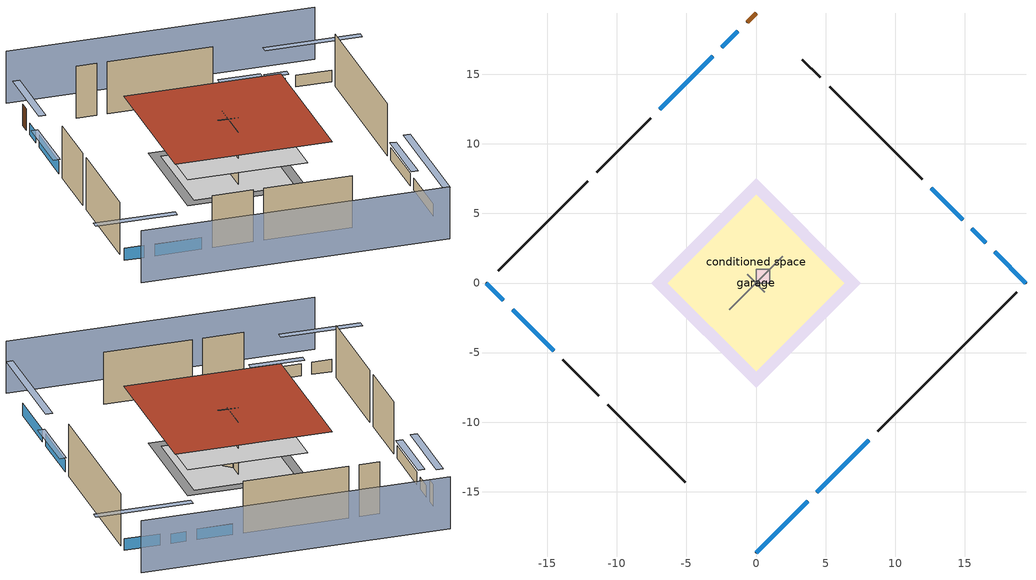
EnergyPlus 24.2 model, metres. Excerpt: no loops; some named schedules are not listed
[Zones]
central ac and furnace airloop ret air zone
 floor adiabatic (AdiabaticConst): 0,0 0,1 1,1 1,0 z0
 wall adiabatic (AdiabaticConst): 0,1 0,0 1,0 1,1 0,1 z0:1
 ceiling adiabatic (AdiabaticConst): 1,0 1,1 0,1 0,0 z1
conditioned space
 floor to garage (Floor1 construction): -6.34,0 0,6.34 6.34,0 0,-6.34 z0
 floor adiabatic (AdiabaticFloorConstruction): -7.54,0 0,7.54 7.54,0 0,-7.54 z2.44
 floor foundation (Slab2 construction): -7.54,0 0,7.54 7.54,0 0,-7.54 z0
 wall outside (AdiabaticWallConstruction 1): 0,19.4 -0.65,18.75 z0:2.03
 wall outside (AdiabaticWallConstruction): 0,-19.4 3.72,-15.68 / 4.37,-15.03 8.09,-11.31 / -19.4,0 -18.15,-1.25 z0:1.16; -17.5,-1.9 -14.54,-4.86 z0:1.13; -1.3,18.1 -2.45,16.95 z0:1.1; -3.1,16.3 -6.9,12.5 z0:1.19; 19.4,0 17.16,2.24 / 14.84,4.56 12.6,6.8 z0:1.07; 16.5,2.9 15.5,3.9 z0:0.95
 wall outside (Wall3 construction): 8.74,-10.66 18.74,-0.66 z0:4.88
 wall outside (Wall4 construction): -10.64,-8.76 -5.08,-14.32 z0:4.88
 wall outside (Wall7 construction): -12.09,7.31 -18.53,0.87 z0:4.88
 wall outside (Wall8 construction): 11.94,7.45 5.29,14.11 z0:4.88
 wall to garage (Wall5 construction): 1.94,1.94 -1.94,-1.94 z0:4.88
 wall to garage (Wall6 construction): -0.65,0.65 0.65,-0.65 z0:4.88
 window (WindowConstruction): 0,-19.4 3.71,-15.68 z0:1.16
 window (WindowConstruction 1): 4.37,-15.03 8.09,-11.31 z0:1.16
 window (WindowConstruction 2): -19.4,0 -18.15,-1.25 z0:1.16
 window (WindowConstruction 3): -17.5,-1.9 -14.54,-4.86 z0:1.13
 window (WindowConstruction 4): -1.3,18.1 -2.45,16.95 z0:1.1
 window (WindowConstruction 5): -3.1,16.3 -6.9,12.5 z0:1.19
 window (WindowConstruction 6): 19.4,0 17.16,2.24 z0:1.07
 window (WindowConstruction 7): 16.5,2.9 15.5,3.9 z0:0.94
 window (WindowConstruction 8): 14.84,4.56 12.6,6.8 z0:1.07
 door (Door): 0,19.4 -0.65,18.75 z0:2.03
 ceiling adiabatic (AdiabaticFloorConstruction): 0,-7.54 7.54,0 0,7.54 -7.54,0 z2.44
 roof outside (Roof1 construction): 0,9.85 -9.85,0 0,-9.85 9.85,0 z4.88
garage
 floor foundation (Slab1 construction): -6.34,0 0,6.34 6.34,0 0,-6.34 z0
 wall outside (Wall1 construction): -13.88,-5.52 -11.29,-8.11 z0:4.88
 wall outside (Wall2 construction): -7.56,11.84 -11.44,7.96 z0:4.88
 wall outside (Wall9 construction): 4.63,14.77 3.34,16.06 z0:4.88
shading: -22.63,-3.23 -3.23,-22.63 / 22.63,3.23 3.23,22.63 z0:4.88; 5.65,-13.75 -1.94,-21.34 -1.51,-21.77 6.09,-14.18 z3.9; 8.3,-11.1 4.16,-15.24 4.59,-15.67 8.73,-11.53 z1.46; -16.21,-3.19 -21.34,1.94 -21.77,1.51 -16.64,-3.62 z3.9; -14.32,-5.08 -17.71,-1.69 -18.14,-2.12 -14.75,-5.51 z1.43; -4.39,15.01 0.64,20.04 0.21,20.47 -4.82,15.44 z3.84; -7.12,12.28 -2.89,16.51 -3.32,16.94 -7.55,12.72 z1.49; 15.22,4.18 21.34,-1.94 21.77,-1.51 15.65,4.61 z3.81; 15.28,4.12 16.72,2.68 17.15,3.11 15.72,4.55 z1.25; 12.39,7.01 15.06,4.34 15.49,4.77 12.82,7.44 z1.37
[Building]
Building 1: Terrain=Suburbs
[Site:Location]
Portland Intl Arpt_OR: Latitude {deg}=45.59; Longitude {deg}=-122.6; Time Zone {hr}=-8; Elevation {m}=33; Keep Site Location Information=Yes
[Site:GroundTemperature:Shallow]
10.2558, 8.96328, 8.85977, 9.47314, 11.9355, 14.3863, 16.5111, 17.8571, 17.9714, 16.8767, 14.8061, 12.4304
[Site:WaterMainsTemperature]
Calculation Method=Schedule; Temperature Schedule=mains temperature schedule
[Material] Roughness=Rough; Thermal Absorptance=0.9
Name | Thickness {m} | Conductivity {W/m-K} | Density {kg/m3} | Specific Heat {J/kg-K} | Solar Absorptance | Visible Absorptance
concrete 4.0 in. | 0.1016 | 1.803125 | 2242.8 | 837.4 | 0.7 | 0.7
door material | 0.04445 | 0.0612267 | 512.64 | 1214.23 | 0.7 | 0.7
exterior vertical ins; exterior vertical ins 1; wall rigid ins; wall rigid ins 1; wall rigid ins 2 | 0.051816 | 0.029427 | 32.04 | 1214.23 | 0.7 | 0.7
floor covering | 0.0127 | 0.0433444 | 54.468 | 1339.84 | 0.6 | 0.6
floor covering 1 | 0.0127 | 0.0450781 | 54.468 | 1339.84 | 0.9 | 0.9
floor rigid ins; wall rigid ins 3 | 0.512978 | 0.029427 | 32.04 | 1214.23 | 0.7 | 0.7
floor stud and cavity | 0.1397 | 0.923637 | 92.3553 | 1139.71 | 0.7 | 0.7
floor stud and cavity 1 | 0.1397 | 1.75129 | 37.0049 | 1207.88 | 0.7 | 0.7
furniture material conditioned space 1; furniture material garage 1 | 0.1524 | 0.115458 | 640.8 | 1214.23 | 0.6 | 0.6
gypsum board | 0.0127 | 0.160291 | 801 | 837.4 | 0.6 | 0.6
osb sheathing 0.5 in. | 0.0127 | 0.115458 | 512.64 | 1214.23 | 0.7 | 0.7
osb sheathing 0.75 in. | 0.01905 | 0.115458 | 512.64 | 1214.23 | 0.7 | 0.7
roof rigid ins | 0.103632 | 0.029427 | 32.04 | 1214.23 | 0.7 | 0.7
roof stud and cavity | 0.2032 | 0.159782 | 78.34581 | 1123.46 | 0.7 | 0.7
slate or tile shingles | 0.01905 | 0.840978 | 1899.972 | 799.717 | 0.75 | 0.75
wall stud and cavity | 0.1397 | 0.727959 | 139.0536 | 1170.24 | 0.6 | 0.6
wall stud and cavity 1 | 0.1397 | 0.230639 | 139.0536 | 1170.24 | 0.7 | 0.7
wall stud and cavity 2 | 0.1397 | 0.181744 | 139.0536 | 1170.24 | 0.7 | 0.7
wall stud and cavity 3 | 0.0889 | 0.380278 | 52.3479 | 1209.89 | 0.7 | 0.7
wall stud and cavity 4 | 0.0889 | 0.391764 | 83.0341 | 1211.67 | 0.7 | 0.7
wood siding | 0.0254 | 0.102417 | 544.68 | 1172.36 | 0.85 | 0.85
wood siding 1; wood siding 2 | 0.0254 | 0.102417 | 544.68 | 1172.36 | 0.7 | 0.7
[Material:NoMass]
Adiabatic: Roughness=Rough; Thermal Resistance {m2-K/W}=176.1; Thermal Absorptance=0.9; Solar Absorptance=0.7; Visible Absorptance=0.7
[WindowMaterial:SimpleGlazingSystem]
WindowMaterial: U-Factor {W/m2-K}=2.15764; Solar Heat Gain Coefficient=0.44
[Construction]
AdiabaticConst: Adiabatic
AdiabaticFloorConstruction: floor stud and cavity 1, floor rigid ins, osb sheathing 0.75 in., floor covering
AdiabaticWallConstruction: wood siding 1, wall rigid ins 3, wall stud and cavity 3, gypsum board
AdiabaticWallConstruction 1: wood siding 2, wall rigid ins 3, wall stud and cavity 3, gypsum board
Door: door material
Floor1 construction: floor stud and cavity, osb sheathing 0.75 in., floor covering
furniture construction conditioned space 1: furniture material conditioned space 1
furniture construction garage 1: furniture material garage 1
PartitionWallConstruction: gypsum board, wall stud and cavity 4, gypsum board
Roof1 construction: slate or tile shingles, roof rigid ins, osb sheathing 0.75 in., roof stud and cavity, gypsum board
Slab1 construction: concrete 4.0 in.
Slab2 construction: concrete 4.0 in., floor covering 1
Wall1 construction; Wall2 construction; Wall9 construction: wood siding, osb sheathing 0.5 in., wall stud and cavity
Wall3 construction; Wall4 construction: wood siding, wall rigid ins, osb sheathing 0.5 in., wall stud and cavity 1, gypsum board
Wall5 construction: wall rigid ins 1, osb sheathing 0.5 in., wall stud and cavity 2, gypsum board
Wall6 construction: wall rigid ins 2, osb sheathing 0.5 in., wall stud and cavity 2, gypsum board
Wall7 construction; Wall8 construction: wood siding, wall rigid ins 2, osb sheathing 0.5 in., wall stud and cavity 1, gypsum board
WindowConstruction; WindowConstruction 1; WindowConstruction 2; WindowConstruction 3; WindowConstruction 4; WindowConstruction 5; WindowConstruction 6; WindowConstruction 7; WindowConstruction 8: WindowMaterial
[Zone] Multiplier=1
Name | Volume {m3} | Part of Total Floor Area
central ac and furnace airloop ret air zone | 1 | No
conditioned space | 749.83 | Yes
garage | 195.726 | Yes
[Space]
Name | Zone | Space Type | Volume {m3}
central ac and furnace airloop ret air space | central ac and furnace airloop ret air zone | Plenum Space Type
conditioned space 1 | conditioned space |  | 749.83
garage 1 | garage |  | 195.726
[SpaceList]
Plenum Space Type: central ac and furnace airloop ret air space
[OtherEquipment] Design Level Calculation Method=EquipmentLevel
Name | Fuel Type | Zone or ZoneList or Space or SpaceList | Schedule | Design Level {W} | Fraction Latent | Fraction Radiant | Fraction Lost
central ac and furnace airloop_0 RetCondToRP; central ac and furnace airloop_0 RetSensLkToRP | None | central ac and furnace airloop ret air space | Always On Discrete | 0 | 0 | 0 | 0
central ac and furnace airloop_0 RetLatLkToRP | None | central ac and furnace airloop ret air space | Always On Discrete | 0 | 1 | 0 | 0
central ac and furnace airloop_0 SupCondToLv; central ac and furnace airloop_0 SupSensLkToCond; mech vent house fan sensible load | None | conditioned space 1 | Always On Discrete | 0 | 0 | 0 | 0
central ac and furnace airloop_0 SupLatLkToCond; mech vent house fan latent load | None | conditioned space 1 | Always On Discrete | 0 | 1 | 0 | 0
clothes dryer 1 | Electricity | conditioned space 1 | clothes_dryer | 0 | 0.015 | 0.081 | 0.85
cooking range 1 | NaturalGas | conditioned space 1 | cooking_range | 1541.42 | 0.16 | 0.384 | 0.2
general water use latent | None | conditioned space 1 | general water use schedule | 99.529 | 1 | 0 | 0
general water use sensible | None | conditioned space 1 | general water use schedule | -98.09 | 0 | 0.6 | 0
central ac and furnace airloop_0 RetCondToDZ; central ac and furnace airloop_0 SupCondToDZ; central ac and furnace airloop_0 SupSensLkToDZ; water heater sens | None | garage 1 | Always On Discrete | 0 | 0 | 0 | 0
central ac and furnace airloop_0 SupLatLkToDZ; water heater lat | None | garage 1 | Always On Discrete | 0 | 1 | 0 | 0
water heater energy adjustment1 | Electricity | garage 1 | Always On Discrete | 0.01 | 0 | 0 | 1
[SurfaceProperty:ExposedFoundationPerimeter] Exposed Perimeter Calculation Method=TotalExposedPerimeter
Name | Total Exposed Perimeter {m}
Slab2 | 37.12464
Slab1 | 21.9456
[SurfaceProperty:IncidentSolarMultiplier] Incident Solar Multiplier=1; Incident Solar Multiplier Schedule=trans schedule winter=0.85 summer=0.7
Window1; Window2; Window3; Window4; Window5; Window6; Window7; Window8; Window9
[InternalMass]
Name | Construction | Zone or ZoneList | Space or SpaceList | Surface Area {m2}
furniture mass conditioned space 1 | furniture construction conditioned space 1 | conditioned space | conditioned space 1 | 123.004
partition wall mass | PartitionWallConstruction | conditioned space | conditioned space 1 | 307.509
furniture mass garage 1 | furniture construction garage 1 | garage | garage 1 | 8.02682
[Lights] Design Level Calculation Method=LightingLevel; Return Air Fraction=0; Fraction Radiant=0.6; Fraction Visible=0.2; Fraction Replaceable=1
Name | Zone or ZoneList or Space or SpaceList | Schedule | Lighting Level {W}
interior lighting | conditioned space 1 | lighting_interior | 415.399
garage lighting | garage 1 | lighting_garage | 8.51064
[People]
occupants: Zone or ZoneList or Space or SpaceList=conditioned space 1; Number of People Schedule=occupants; Number of People Calculation Method=People; Number of People=5; Fraction Radiant=0.314171; Sensible Heat Fraction=0.56303; Activity Level Schedule=occupants activity schedule; Carbon Dioxide Generation Rate {m3/s-W}=0; Enable ASHRAE 55 Comfort Warnings=No; Mean Radiant Temperature Calculation Type=EnclosureAveraged
[ElectricEquipment] Design Level Calculation Method=EquipmentLevel
Name | Zone or ZoneList or Space or SpaceList | Schedule | Design Level {W} | Fraction Latent | Fraction Radiant | Fraction Lost
ceiling fan | conditioned space 1 | ceiling_fan | 18.172 | 0 | 0.558 | 0
clothes dryer | conditioned space 1 | clothes_dryer | 4596.37 | 0.015 | 0.081 | 0.85
clothes washer | conditioned space 1 | clothes_washer | 355.637 | 0.03 | 0.162 | 0.7
cooking range | conditioned space 1 | cooking_range | 52.5953 | 0.16 | 0.384 | 0.2
dishwasher | conditioned space 1 | dishwasher | 418.184 | 0.3 | 0.18 | 0.4
fridge | conditioned space 1 | fridge schedule | 49.4292 | 0 | 0.6 | 0
mech vent bath fan 0 | conditioned space 1 | mech vent bath fan 0 schedule | 45 | 0 | 0 | 1
mech vent house fan | conditioned space 1 | mech vent house fan schedule | 0 | 0 | 0 | 1
mech vent house fan cfis | conditioned space 1 | mech vent house fan cfis schedule | 0 | 0 | 0 | 0
mech vent range fan 0 | conditioned space 1 | mech vent range fan 0 schedule | 30 | 0 | 0 | 1
misc plug loads | conditioned space 1 | plug_loads_other | 541.842 | 0.021 | 0.558 | 0.049
misc tv | conditioned space 1 | plug_loads_tv | 690.306 | 0 | 0.6 | 0
whole house fan | conditioned space 1 | Always On Discrete | 0 | 0 | 0 | 1
fridge 1 | garage 1 | fridge schedule 1 | 80.4475 | 0 | 0.6 | 0
[ZoneInfiltration:DesignFlowRate] Schedule=Always On Discrete; Design Flow Rate Calculation Method=Flow/Zone; Design Flow Rate {m3/s}=0
Name | Zone or ZoneList or Space or SpaceList
infil flow; natural vent flow; whole house fan flow | conditioned space 1
garage 1 duct leakage imbalance infil flow | garage 1
[ZoneMixing] Schedule=Always On Continuous; Design Flow Rate Calculation Method=Flow/Zone; Design Flow Rate {m3/s}=0
Name | Zone or Space | Source Zone or Space
central ac and furnace airloop_0 ZoneMixDZToCond mix | conditioned space | garage
central ac and furnace airloop_0 ZoneMixCondToDZ mix | garage | conditioned space
[ZoneInfiltration:EffectiveLeakageArea]
infil garage 1: Zone or Space=garage 1; Schedule=Always On Discrete; Effective Air Leakage Area {cm2}=407.755; Stack Coefficient=0.000129147; Wind Coefficient=4.38083e-05
[AvailabilityManager:Scheduled]
central ac and furnace airloop Availability Manager: Schedule=Always On Discrete
[AirLoopHVAC:ReturnPlenum]
Air Loop HVAC Return Plenum 1: Zone=central ac and furnace airloop ret air zone
[WaterUse:Equipment]
dishwasher: Peak Flow Rate {m3/s}=4.4879e-06; Flow Rate Fraction Schedule=hot_water_dishwasher
[Foundation:Kiva] Exterior Vertical Insulation Depth {m}=0.6096; Wall Height Above Grade {m}=0.1016; Wall Depth Below Slab {m}=0.2032
Name | Initial Indoor Air Temperature {C} | Exterior Vertical Insulation Material
Foundation Kiva 1 | 13.4258 | exterior vertical ins
Foundation Kiva 2 | 20 | exterior vertical ins 1
[Foundation:Kiva:Settings]
Soil Conductivity {W/m-K}=1.3848; Soil Density {kg/m3}=1842.3; Soil Specific Heat {J/kg-K}=418.7; Ground Solar Absorptivity=0.9; Ground Thermal Absorptivity=0.9; Ground Surface Roughness {m}=0.03; Far-Field Width {m}=40; Deep-Ground Boundary Condition=ZeroFlux; Deep-Ground Depth {m}=40; Minimum Cell Dimension {m}=0.2; Maximum Cell Growth Coefficient=3; Simulation Timestep=Timestep
[Exterior:Lights]
exterior lighting: Schedule=exterior lighting schedule; Design Level {W}=10.1836
[EnergyManagementSystem:GlobalVariable]
central_ac_and_furnace_airloop_0_DuctImbalLkExhFanEquivCond
central_ac_and_furnace_airloop_0_DuctImbalLkExhFanEquivDZ
central_ac_and_furnace_airloop_0_DuctImbalLkSupFanEquivCond
central_ac_and_furnace_airloop_0_DuctImbalLkSupFanEquivDZ
central_ac_and_furnace_airloop_0_DZ_T
central_ac_and_furnace_airloop_0_DZ_W
central_ac_and_furnace_airloop_0_RetCondToDZ
central_ac_and_furnace_airloop_0_RetCondToRP
central_ac_and_furnace_airloop_0_RetLatLkToRP
central_ac_and_furnace_airloop_0_RetSensLkToRP
central_ac_and_furnace_airloop_0_SupCondToDZ
central_ac_and_furnace_airloop_0_SupCondToLv
central_ac_and_furnace_airloop_0_SupLatLkToCond
central_ac_and_furnace_airloop_0_SupLatLkToDZ
central_ac_and_furnace_airloop_0_SupSensLkToCond
central_ac_and_furnace_airloop_0_SupSensLkToDZ
central_ac_and_furnace_airloop_0_ZoneMixCondToDZ
central_ac_and_furnace_airloop_0_ZoneMixDZToCond
central_ac_and_furnace_airloop_AH_MFR
central_ac_and_furnace_airloop_AH_Tout
central_ac_and_furnace_airloop_AH_VFR
central_ac_and_furnace_airloop_AH_Wout
central_ac_and_furnace_airloop_Fan_RTF
central_ac_and_furnace_airloop_RA_T
central_ac_and_furnace_airloop_Ra_W
infil_program_Qfan
infil_program_Qinf
natural_vent_program_Qnv
natural_vent_program_Qwhf
[EnergyManagementSystem:Sensor]
Name | Output:Variable or Output:Meter Index Key | Output:Variable or Output:Meter
airflow_gain | infil flow | Infiltration Sensible Heat Gain Energy
airflow_gain_1 | natural vent flow | Infiltration Sensible Heat Gain Energy
airflow_gain_2 | whole house fan flow | Infiltration Sensible Heat Gain Energy
airflow_loss | infil flow | Infiltration Sensible Heat Loss Energy
airflow_loss_1 | natural vent flow | Infiltration Sensible Heat Loss Energy
airflow_loss_2 | whole house fan flow | Infiltration Sensible Heat Loss Energy
central_ac_and_furnace_airloop_0_DZ_T_s | garage | Zone Air Temperature
central_ac_and_furnace_airloop_0_DZ_W_s | garage | Zone Mean Air Humidity Ratio
central_ac_and_furnace_airloop_AH_MFR_s | Node 5 | System Node Mass Flow Rate
central_ac_and_furnace_airloop_AH_Tout_s | Node 5 | System Node Temperature
central_ac_and_furnace_airloop_AH_VFR_s | Node 5 | System Node Current Density Volume Flow Rate
central_ac_and_furnace_airloop_AH_Wout_s | Node 5 | System Node Humidity Ratio
central_ac_and_furnace_airloop_RA_T_s | Node 8 | System Node Temperature
central_ac_and_furnace_airloop_Ra_W_s | Node 8 | System Node Humidity Ratio
clg_load_cond |  | Cooling:EnergyTransfer:Zone:CONDITIONED SPACE
clg_load_duct |  | Cooling:EnergyTransfer:Zone:CENTRAL AC AND FURNACE AIRLOOP RET AIR ZONE
clg_sp_s; clg_sp_s_1 | cooling setpoint | Schedule Value
clothes_dryer_exhaust_0_sch_s | clothes_dryer | Schedule Value
cool_season | cooling season schedule | Schedule Value
ducts_conv | central ac and furnace airloop_0 RetCondToRP | Other Equipment Convective Heating Energy
ducts_conv_1 | central ac and furnace airloop_0 RetLatLkToRP | Other Equipment Convective Heating Energy
ducts_conv_2 | central ac and furnace airloop_0 RetSensLkToRP | Other Equipment Convective Heating Energy
ducts_conv_3 | central ac and furnace airloop_0 SupCondToLv | Other Equipment Convective Heating Energy
ducts_conv_4 | central ac and furnace airloop_0 SupLatLkToCond | Other Equipment Convective Heating Energy
ducts_conv_5 | central ac and furnace airloop_0 SupSensLkToCond | Other Equipment Convective Heating Energy
ducts_rad | central ac and furnace airloop_0 RetCondToRP | Other Equipment Radiant Heating Energy
ducts_rad_1 | central ac and furnace airloop_0 RetLatLkToRP | Other Equipment Radiant Heating Energy
ducts_rad_2 | central ac and furnace airloop_0 RetSensLkToRP | Other Equipment Radiant Heating Energy
ducts_rad_3 | central ac and furnace airloop_0 SupCondToLv | Other Equipment Radiant Heating Energy
ducts_rad_4 | central ac and furnace airloop_0 SupLatLkToCond | Other Equipment Radiant Heating Energy
ducts_rad_5 | central ac and furnace airloop_0 SupSensLkToCond | Other Equipment Radiant Heating Energy
fridge_tin_s_1 | garage | Zone Mean Air Temperature
htg_load_cond |  | Heating:EnergyTransfer:Zone:CONDITIONED SPACE
htg_load_duct |  | Heating:EnergyTransfer:Zone:CENTRAL AC AND FURNACE AIRLOOP RET AIR ZONE
htg_sp_s; htg_sp_s_1 | heating setpoint | Schedule Value
ig_ee_conv | ceiling fan | Electric Equipment Convective Heating Energy
ig_ee_conv_1 | clothes dryer | Electric Equipment Convective Heating Energy
ig_ee_conv_3 | cooking range | Electric Equipment Convective Heating Energy
ig_ee_conv_4 | dishwasher | Electric Equipment Convective Heating Energy
ig_ee_conv_5 | fridge | Electric Equipment Convective Heating Energy
ig_ee_conv_6 | misc plug loads | Electric Equipment Convective Heating Energy
ig_ee_conv_7 | misc tv | Electric Equipment Convective Heating Energy
ig_ee_conv_8 | whole house fan | Electric Equipment Convective Heating Energy
ig_ee_rad | ceiling fan | Electric Equipment Radiant Heating Energy
ig_ee_rad_1 | clothes dryer | Electric Equipment Radiant Heating Energy
ig_ee_rad_3 | cooking range | Electric Equipment Radiant Heating Energy
ig_ee_rad_4 | dishwasher | Electric Equipment Radiant Heating Energy
ig_ee_rad_5 | fridge | Electric Equipment Radiant Heating Energy
ig_ee_rad_6 | misc plug loads | Electric Equipment Radiant Heating Energy
ig_ee_rad_7 | misc tv | Electric Equipment Radiant Heating Energy
ig_ee_rad_8 | whole house fan | Electric Equipment Radiant Heating Energy
ig_lgt_conv | interior lighting | Lights Convective Heating Energy
ig_lgt_rad | interior lighting | Lights Radiant Heating Energy
ig_lgt_vis | interior lighting | Lights Visible Radiation Heating Energy
ig_oe_conv | clothes dryer 1 | Other Equipment Convective Heating Energy
ig_oe_conv_1 | cooking range 1 | Other Equipment Convective Heating Energy
ig_oe_conv_2 | general water use latent | Other Equipment Convective Heating Energy
ig_oe_conv_3 | general water use sensible | Other Equipment Convective Heating Energy
ig_oe_rad | clothes dryer 1 | Other Equipment Radiant Heating Energy
ig_oe_rad_1 | cooking range 1 | Other Equipment Radiant Heating Energy
ig_oe_rad_2 | general water use latent | Other Equipment Radiant Heating Energy
ig_oe_rad_3 | general water use sensible | Other Equipment Radiant Heating Energy
ig_ppl_conv | occupants | People Convective Heating Energy
ig_ppl_rad | occupants | People Radiant Heating Energy
im_conv | furniture mass conditioned space 1 | Surface Inside Face Convection Heat Gain Energy
im_conv_1 | partition wall mass | Surface Inside Face Convection Heat Gain Energy
im_ig | furniture mass conditioned space 1 | Surface Inside Face Internal Gains Radiation Heat Gain Energy
im_ig_1 | partition wall mass | Surface Inside Face Internal Gains Radiation Heat Gain Energy
im_lgt | furniture mass conditioned space 1 | Surface Inside Face Lights Radiation Heat Gain Energy
im_lgt_1 | partition wall mass | Surface Inside Face Lights Radiation Heat Gain Energy
im_sol | furniture mass conditioned space 1 | Surface Inside Face Solar Radiation Heat Gain Energy
im_sol_1 | partition wall mass | Surface Inside Face Solar Radiation Heat Gain Energy
im_surf | furniture mass conditioned space 1 | Surface Inside Face Net Surface Thermal Radiation Heat Gain Energy
im_surf_1 | partition wall mass | Surface Inside Face Net Surface Thermal Radiation Heat Gain Energy
mech_vent_bath_fan_0_sch_s | mech vent bath fan 0 schedule | Schedule Value
mech_vent_range_fan_0_sch_s | mech vent range fan 0 schedule | Schedule Value
mv_conv | mech vent bath fan 0 | Electric Equipment Convective Heating Energy
mv_conv_1 | mech vent house fan | Electric Equipment Convective Heating Energy
mv_conv_2 | mech vent house fan cfis | Electric Equipment Convective Heating Energy
mv_conv_3 | mech vent range fan 0 | Electric Equipment Convective Heating Energy
mv_conv_4 | mech vent house fan latent load | Other Equipment Convective Heating Energy
mv_conv_5 | mech vent house fan sensible load | Other Equipment Convective Heating Energy
mv_rad | mech vent bath fan 0 | Electric Equipment Radiant Heating Energy
mv_rad_1 | mech vent house fan | Electric Equipment Radiant Heating Energy
mv_rad_2 | mech vent house fan cfis | Electric Equipment Radiant Heating Energy
mv_rad_3 | mech vent range fan 0 | Electric Equipment Radiant Heating Energy
mv_rad_4 | mech vent house fan latent load | Other Equipment Radiant Heating Energy
mv_rad_5 | mech vent house fan sensible load | Other Equipment Radiant Heating Energy
natural_vent_s | natural vent schedule | Schedule Value
out_pb_s |  | Site Outdoor Air Barometric Pressure
out_wt_s |  | Site Outdoor Air Humidity Ratio
site_vw_s |  | Site Wind Speed
ss_back_out | Window1 | Surface Window Shortwave from Zone Back Out Window Heat Transfer Rate
ss_back_out_1 | Window2 | Surface Window Shortwave from Zone Back Out Window Heat Transfer Rate
ss_back_out_2 | Window3 | Surface Window Shortwave from Zone Back Out Window Heat Transfer Rate
ss_back_out_3 | Window4 | Surface Window Shortwave from Zone Back Out Window Heat Transfer Rate
ss_back_out_4 | Window5 | Surface Window Shortwave from Zone Back Out Window Heat Transfer Rate
ss_back_out_5 | Window6 | Surface Window Shortwave from Zone Back Out Window Heat Transfer Rate
ss_back_out_6 | Window7 | Surface Window Shortwave from Zone Back Out Window Heat Transfer Rate
ss_back_out_7 | Window8 | Surface Window Shortwave from Zone Back Out Window Heat Transfer Rate
ss_back_out_8 | Window9 | Surface Window Shortwave from Zone Back Out Window Heat Transfer Rate
ss_conv | Door1 | Surface Inside Face Convection Heat Gain Energy
ss_conv_1 | Window1 | Surface Inside Face Convection Heat Gain Energy
ss_conv_2 | Window2 | Surface Inside Face Convection Heat Gain Energy
ss_conv_3 | Window3 | Surface Inside Face Convection Heat Gain Energy
ss_conv_4 | Window4 | Surface Inside Face Convection Heat Gain Energy
ss_conv_5 | Window5 | Surface Inside Face Convection Heat Gain Energy
ss_conv_6 | Window6 | Surface Inside Face Convection Heat Gain Energy
ss_conv_7 | Window7 | Surface Inside Face Convection Heat Gain Energy
ss_conv_8 | Window8 | Surface Inside Face Convection Heat Gain Energy
ss_conv_9 | Window9 | Surface Inside Face Convection Heat Gain Energy
ss_ig | Door1 | Surface Inside Face Internal Gains Radiation Heat Gain Energy
ss_ig_1 | Window1 | Surface Inside Face Internal Gains Radiation Heat Gain Energy
